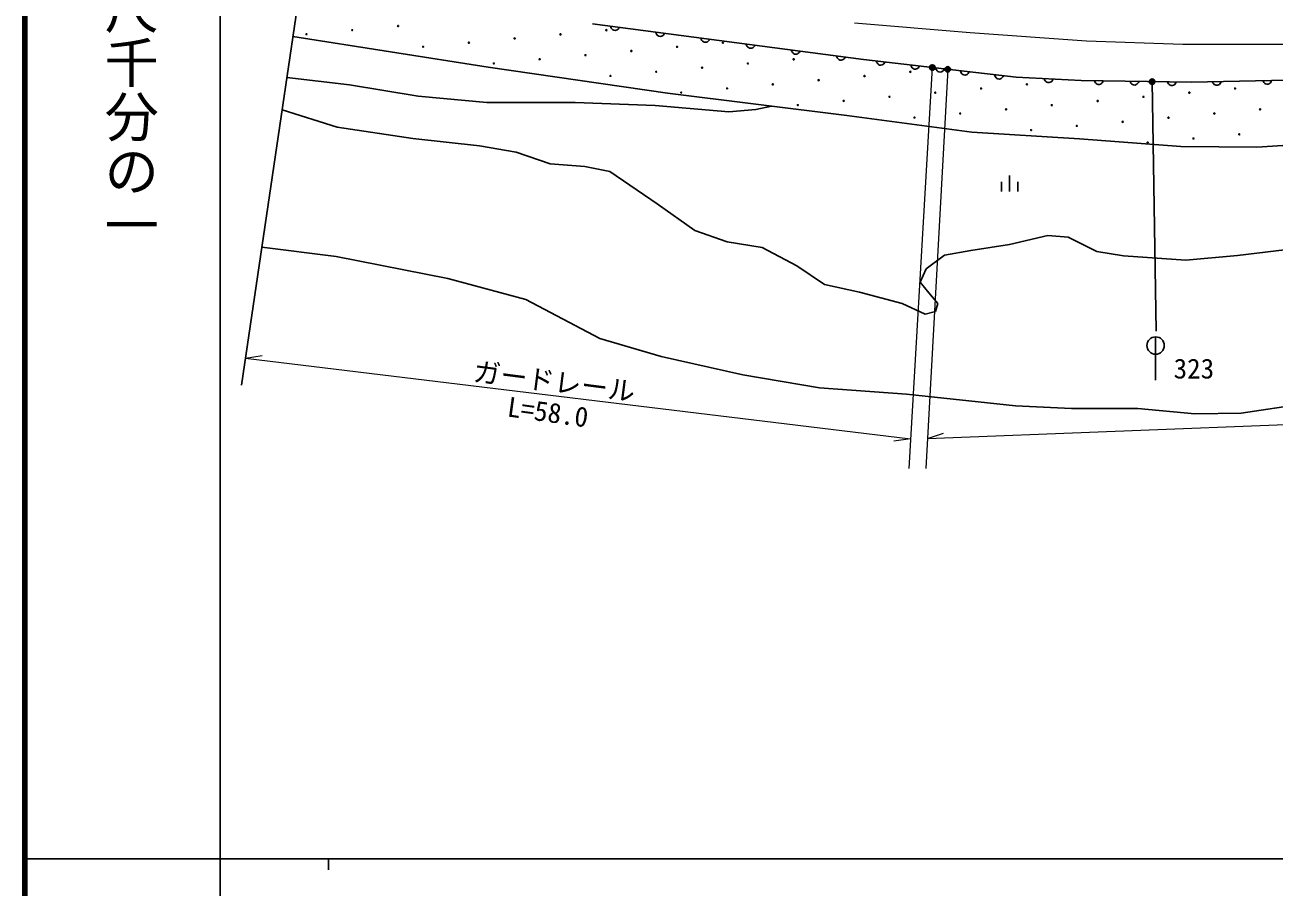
# Model space of a CAD drawing. Units: millimetres, scale not verified. Extents: x 40000 to 680000, y 20000 to 380000.
# Drawn here: x 40000 to 155298, y 202409 to 281950 of the extents above; entities that cross this region are included whole.
import ezdxf
from ezdxf.enums import TextEntityAlignment as Align

# ---------------------------------------------------------------- set-up
doc = ezdxf.new("R2010")
doc.units = ezdxf.units.MM
doc.header["$LTSCALE"] = 1000
doc.linetypes.add('CHAIN', pattern=[18.5, 12, -1.5, 3.5, -1.5])
for name, color, linetype, lineweight in [('M-BGD', 7, 'Continuous', 25), ('M-BMK', 2, 'CHAIN', 13), ('M-BMK-OTRS', 5, 'Continuous', 25), ('M-STR-HTXT', 7, 'Continuous', 13), ('M-STR-STRC', 7, 'Continuous', 25), ('M-TTL', 2, 'Continuous', 140), ('M-TTL-BAND', 7, 'Continuous', 25)]:
    doc.layers.add(name, color=color, linetype=linetype, lineweight=lineweight)
doc.styles.add('@ＭＳ ゴシック', font='')
doc.styles.add('ＭＳ ゴシック', font='')
doc.styles.get('@ＭＳ ゴシック').set_extended_font_data('@MS Gothic')
doc.styles.get('ＭＳ ゴシック').set_extended_font_data('MS Gothic')

msp = doc.modelspace()

# ---------------------------------------------------------------- linework, layer by layer
at = {"layer": 'M-BGD'}
for p, q in [((92332, 282065), (117346, 278770)), ((94020, 281843), (94039, 281743)), ((94039, 281743), (94076, 281658)), ((94076, 281658), (94145, 281568)), ((94145, 281568), (94218, 281510)), ((94218, 281510), (94309, 281466)), ((94309, 281466), (94436, 281449)), ((94436, 281449), (94535, 281468)), ((94535, 281468), (94621, 281505)), ((94621, 281505), (94711, 281574)), ((94711, 281574), (94769, 281647)), ((94769, 281647), (94813, 281738)), ((82731, 278045), (64715, 280892)), ((98189, 281293), (98208, 281194)), ((98208, 281194), (98245, 281109)), ((98245, 281109), (98314, 281019)), ((98314, 281019), (98387, 280961)), ((98387, 280961), (98478, 280916)), ((98478, 280916), (98605, 280900)), ((98605, 280900), (98704, 280919)), ((98704, 280919), (98790, 280956)), ((98790, 280956), (98880, 281025)), ((98880, 281025), (98938, 281098)), ((98938, 281098), (98982, 281189)), ((102358, 280744), (102377, 280645)), ((102377, 280645), (102414, 280559)), ((102414, 280559), (102483, 280470)), ((102483, 280470), (102556, 280412)), ((102556, 280412), (102647, 280367)), ((102647, 280367), (102774, 280351)), ((102774, 280351), (102873, 280370)), ((102873, 280370), (102959, 280407)), ((102959, 280407), (103049, 280476)), ((103049, 280476), (103107, 280549)), ((103107, 280549), (103151, 280640)), ((106527, 280195), (106546, 280096)), ((106546, 280096), (106583, 280010)), ((106583, 280010), (106652, 279920)), ((106652, 279920), (106725, 279862)), ((106725, 279862), (106816, 279818)), ((106816, 279818), (106943, 279801)), ((106943, 279801), (107042, 279821)), ((107042, 279821), (107128, 279858)), ((107128, 279858), (107218, 279927)), ((107218, 279927), (107276, 280000)), ((107276, 280000), (107320, 280091)), ((110696, 279646), (110715, 279546)), ((110715, 279546), (110752, 279461)), ((110752, 279461), (110821, 279371)), ((110821, 279371), (110894, 279313)), ((110894, 279313), (110985, 279269)), ((110985, 279269), (111112, 279252)), ((111112, 279252), (111211, 279271)), ((111211, 279271), (111297, 279308)), ((111297, 279308), (111387, 279377)), ((111387, 279377), (111445, 279450)), ((111445, 279450), (111489, 279541)), ((114865, 279097), (114884, 278997)), ((99267, 275649), (82731, 278045)), ((114884, 278997), (114921, 278912)), ((114921, 278912), (114990, 278822)), ((114990, 278822), (115063, 278764)), ((115063, 278764), (115154, 278720)), ((115154, 278720), (115281, 278703)), ((115281, 278703), (115380, 278722)), ((115380, 278722), (115466, 278759)), ((115466, 278759), (115555, 278828)), ((115555, 278828), (115614, 278901)), ((115614, 278901), (115658, 278992)), ((117346, 278770), (131425, 277122)), ((118534, 278631), (118555, 278532)), ((118555, 278532), (118593, 278447)), ((118593, 278447), (118664, 278358)), ((118664, 278358), (118738, 278301)), ((118738, 278301), (118829, 278258)), ((118829, 278258), (118956, 278243)), ((118956, 278243), (119055, 278264)), ((119055, 278264), (119140, 278302)), ((119140, 278302), (119229, 278372)), ((119229, 278372), (119286, 278446)), ((119286, 278446), (119329, 278538)), ((121707, 278259), (121727, 278160)), ((121727, 278160), (121766, 278075)), ((121766, 278075), (121836, 277987)), ((121836, 277987), (121910, 277930)), ((121910, 277930), (122001, 277887)), ((122001, 277887), (122128, 277872)), ((122128, 277872), (122227, 277892)), ((122227, 277892), (122312, 277931)), ((122312, 277931), (122401, 278001)), ((122401, 278001), (122458, 278075)), ((122458, 278075), (122501, 278167)), ((124002, 277991), (124022, 277892)), ((124022, 277892), (124061, 277807)), ((124753, 277806), (124796, 277898)), ((64157, 277100), (69935, 276439)), ((124061, 277807), (124131, 277718)), ((124131, 277718), (124205, 277661)), ((124205, 277661), (124297, 277618)), ((124297, 277618), (124424, 277603)), ((124424, 277603), (124523, 277624)), ((124523, 277624), (124608, 277662)), ((124608, 277662), (124696, 277732)), ((124696, 277732), (124753, 277806)), ((126290, 277723), (126311, 277624)), ((126311, 277624), (126349, 277539)), ((126349, 277539), (126420, 277450)), ((126420, 277450), (126493, 277393)), ((126493, 277393), (126585, 277350)), ((126585, 277350), (126712, 277335)), ((126712, 277335), (126811, 277356)), ((126811, 277356), (126896, 277394)), ((126896, 277394), (126985, 277465)), ((126985, 277465), (127042, 277538)), ((127042, 277538), (127085, 277630)), ((129449, 277353), (129469, 277254)), ((129469, 277254), (129508, 277169)), ((129508, 277169), (129578, 277081)), ((129578, 277081), (129652, 277024)), ((129652, 277024), (129744, 276981)), ((129744, 276981), (129871, 276966)), ((129871, 276966), (129970, 276986)), ((129970, 276986), (130055, 277025)), ((130055, 277025), (130144, 277095)), ((130144, 277095), (130200, 277169)), ((130200, 277169), (130243, 277260)), ((131425, 277122), (137417, 276823)), ((134022, 276992), (134049, 276895)), ((134049, 276895), (134093, 276813)), ((134093, 276813), (134169, 276729)), ((134169, 276729), (134246, 276677)), ((134648, 276705), (134732, 276781)), ((134732, 276781), (134784, 276858)), ((134784, 276858), (134821, 276952)), ((137417, 276823), (147602, 276673)), ((138654, 276804), (138684, 276708)), ((139420, 276697), (139454, 276793)), ((141928, 276756), (141958, 276660)), ((142694, 276649), (142728, 276745)), ((147602, 276673), (161573, 276976)), ((150301, 276635), (150331, 276732)), ((154188, 276816), (154222, 276721)), ((154222, 276721), (154272, 276642)), ((154911, 276656), (154958, 276737)), ((154958, 276737), (154988, 276833)), ((69935, 276439), (76262, 275385)), ((115818, 273607), (99267, 275649)), ((134246, 276677), (134340, 276640)), ((134340, 276640), (134468, 276634)), ((134468, 276634), (134566, 276661)), ((134566, 276661), (134648, 276705)), ((138684, 276708), (138731, 276627)), ((138731, 276627), (138810, 276546)), ((138810, 276546), (138889, 276497)), ((138889, 276497), (138985, 276464)), ((138985, 276464), (139113, 276462)), ((139113, 276462), (139209, 276492)), ((139209, 276492), (139290, 276539)), ((139290, 276539), (139371, 276618)), ((139371, 276618), (139420, 276697)), ((141958, 276660), (142005, 276579)), ((142005, 276579), (142084, 276498)), ((142084, 276498), (142163, 276449)), ((142163, 276449), (142259, 276415)), ((142259, 276415), (142387, 276413)), ((142387, 276413), (142483, 276444)), ((142483, 276444), (142564, 276491)), ((142564, 276491), (142645, 276570)), ((142645, 276570), (142694, 276649)), ((145383, 276705), (145414, 276609)), ((145414, 276609), (145461, 276528)), ((145461, 276528), (145540, 276447)), ((145540, 276447), (145619, 276398)), ((145619, 276398), (145714, 276365)), ((145714, 276365), (145842, 276363)), ((145842, 276363), (145939, 276393)), ((145939, 276393), (146020, 276440)), ((146020, 276440), (146101, 276519)), ((146101, 276519), (146150, 276598)), ((146150, 276598), (146183, 276694)), ((149531, 276715), (149565, 276619)), ((149565, 276619), (149615, 276540)), ((149615, 276540), (149696, 276462)), ((149696, 276462), (149777, 276416)), ((149777, 276416), (149874, 276386)), ((149874, 276386), (150002, 276389)), ((150002, 276389), (150097, 276423)), ((150097, 276423), (150176, 276473)), ((150176, 276473), (150254, 276554)), ((150254, 276554), (150301, 276635)), ((154272, 276642), (154353, 276563)), ((154353, 276563), (154434, 276517)), ((154434, 276517), (154531, 276487)), ((154531, 276487), (154659, 276490)), ((154659, 276490), (154754, 276524)), ((154754, 276524), (154833, 276574)), ((154833, 276574), (154911, 276656)), ((76262, 275385), (82589, 274810)), ((82589, 274810), (90737, 274810)), ((90737, 274810), (98119, 274522)), ((98119, 274522), (104925, 273947)), ((107417, 274139), (108860, 274466)), ((63716, 274108), (68808, 272517)), ((104925, 273947), (107417, 274139)), ((127322, 272050), (115818, 273607)), ((68808, 272517), (75777, 271487)), ((179141, 272363), (153617, 270686)), ((75777, 271487), (81912, 270800)), ((137267, 271450), (127322, 272050)), ((146614, 270731), (137267, 271450)), ((81912, 270800), (85299, 270211)), ((85299, 270211), (88440, 269131)), ((153617, 270686), (146614, 270731)), ((88440, 269131), (91630, 268885)), ((91630, 268885), (93937, 268444)), ((93937, 268444), (98305, 265450)), ((130824, 268074), (130824, 266574)), ((130074, 267474), (130074, 266574)), ((131574, 267474), (131574, 266574)), ((98305, 265450), (101790, 262996)), ((101790, 262996), (104757, 261946)), ((104757, 261946), (107996, 261406)), ((130812, 261694), (134346, 262529)), ((134346, 262529), (136211, 262381)), ((136211, 262381), (138862, 261056)), ((61850, 261441), (68708, 260581)), ((68708, 260581), (79013, 258544)), ((107996, 261406), (111187, 259737)), ((123113, 259442), (124825, 260713)), ((124825, 260713), (127230, 261154)), ((127230, 261154), (130812, 261694)), ((138862, 261056), (141316, 260663)), ((141316, 260663), (147082, 260240)), ((147082, 260240), (151843, 260682)), ((151843, 260682), (157193, 261320)), ((111187, 259737), (113739, 258019)), ((122574, 258215), (123113, 259442)), ((79013, 258544), (86203, 256626)), ((113739, 258019), (116978, 257283)), ((116978, 257283), (120905, 256252)), ((123359, 257234), (122574, 258215)), ((124193, 256252), (123359, 257234)), ((86203, 256626), (93033, 253032)), ((120905, 256252), (123015, 255271)), ((123997, 255516), (124193, 256252)), ((123015, 255271), (123997, 255516)), ((93033, 253032), (98665, 251354)), ((98665, 251354), (106214, 249676)), ((106214, 249676), (113284, 248478)), ((113284, 248478), (121312, 247879)), ((121312, 247879), (131377, 246801)), ((131377, 246801), (136530, 246561)), ((152163, 246132), (159353, 247211)), ((136530, 246561), (142641, 246561)), ((142641, 246561), (147914, 246082)), ((147914, 246082), (152163, 246132))]:
    msp.add_line(p, q, dxfattribs=at)
for centre, radius in [((70188, 281478), 50), ((74413, 281861), 50), ((93619, 281475), 50), ((65963, 281094), 50), ((80943, 280324), 50), ((85168, 280708), 50), ((89393, 281091), 50), ((104374, 280321), 50), ((76718, 279941), 50), ((91698, 279170), 50), ((95923, 279554), 50), ((100148, 279937), 50), ((83247, 278403), 50), ((87473, 278787), 50), ((102453, 278017), 50), ((106678, 278400), 50), ((110903, 278784), 50), ((123690, 278027), 250), ((123690, 278027), 150), ((123690, 278027), 50), ((125108, 277861), 250), ((125108, 277861), 150), ((125108, 277861), 50), ((94002, 277249), 50), ((98228, 277633), 50), ((113208, 276863), 50), ((117433, 277246), 50), ((121658, 277630), 50), ((143965, 276726), 250), ((143965, 276726), 150), ((143965, 276726), 50), ((100532, 275712), 50), ((104757, 276096), 50), ((108982, 276479), 50), ((123963, 275709), 50), ((128188, 276093), 50), ((132413, 276476), 50), ((147393, 275706), 50), ((151619, 276090), 50), ((111287, 274558), 50), ((115512, 274942), 50), ((119737, 275326), 50), ((134718, 274555), 50), ((138943, 274939), 50), ((143168, 275323), 50), ((122042, 273405), 50), ((126267, 273788), 50), ((130492, 274172), 50), ((145473, 273402), 50), ((149698, 273785), 50), ((153923, 274169), 50), ((132797, 272251), 50), ((137022, 272635), 50), ((141247, 273018), 50), ((143552, 271097), 50), ((147777, 271481), 50), ((152002, 271864), 50)]:
    msp.add_circle(centre, radius, dxfattribs=at)
at = {"layer": 'M-BMK'}
for p, q in [((116515, 282140), (127167, 281245)), ((127167, 281245), (137903, 280478)), ((137903, 280478), (146799, 280172)), ((146799, 280172), (157459, 280172))]:
    msp.add_line(p, q, dxfattribs=at)
at = {"layer": 'M-BMK-OTRS'}
msp.add_line((65801, 288265), (59979, 248729), dxfattribs=at)
at = {"layer": 'M-STR-HTXT'}
for p, q in [((123690, 278027), (121522, 241030)), ((125108, 277861), (123080, 241030)), ((60344, 251211), (61884, 251447)), ((60344, 251211), (121683, 243773)), ((123233, 243802), (219233, 247560)), ((121683, 243773), (120143, 243537)), ((123233, 243802), (124715, 244280))]:
    msp.add_line(p, q, dxfattribs=at)
for centre, radius in [((123690, 278027), 250), ((123690, 278027), 150), ((123690, 278027), 50), ((125108, 277861), 250), ((125108, 277861), 150), ((125108, 277861), 50)]:
    msp.add_circle(centre, radius, dxfattribs=at)
at = {"layer": 'M-STR-STRC'}
for p, q in [((143965, 276726), (144333, 253710)), ((144288, 253175), (144288, 249175))]:
    msp.add_line(p, q, dxfattribs=at)
for centre, radius in [((143965, 276726), 250), ((143965, 276726), 150), ((143965, 276726), 50), ((144288, 252375), 800)]:
    msp.add_circle(centre, radius, dxfattribs=at)
at = {"layer": 'M-TTL'}
msp.add_line((40000, 380000), (40000, 20000), dxfattribs=at)
at = {"layer": 'M-TTL-BAND'}
for p, q in [((58000, 370000), (58000, 20000)), ((40000, 205000), (579000, 205000)), ((68000, 205000), (68000, 204000))]:
    msp.add_line(p, q, dxfattribs=at)

# ---------------------------------------------------------------- texts
at = {"layer": 'M-STR-HTXT', "style": 'ＭＳ ゴシック'}
for s, rotation, p in [('ガードレール', 352.7, (88822, 249058)), ('L=58.0', 352.1, (88236, 246235))]:
    msp.add_text(s, height=1833, rotation=rotation, dxfattribs=at).set_placement(p, align=Align.MIDDLE_CENTER)
at = {"layer": 'M-STR-STRC', "style": 'ＭＳ ゴシック'}
msp.add_text('323', height=1833, dxfattribs=at).set_placement((147817, 250246), align=Align.MIDDLE_CENTER)
at = {"layer": 'M-TTL-BAND', "style": '@ＭＳ ゴシック'}
msp.add_text('縮尺千分の一', height=3666, rotation=270, dxfattribs=at).set_placement((49777, 261030), align=Align.MIDDLE_RIGHT)

doc.saveas('drawing.dxf')
